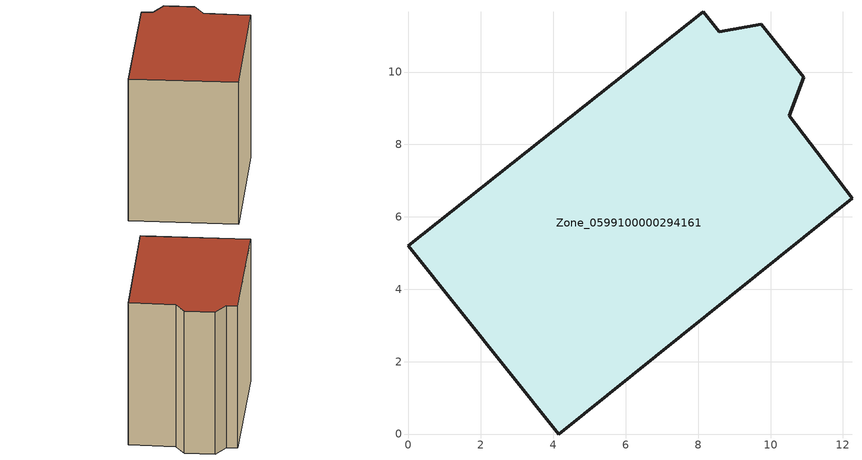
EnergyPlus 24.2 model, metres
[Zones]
Zone_0599100000294161
 floor ground (C_G): 10.52,8.79 12.25,6.52 4.15,0 0,5.2 8.14,11.66 8.59,11.12 9.75,11.32 10.92,9.85 z0
 wall outside (C_F): 0,5.2 4.15,0 12.25,6.52 10.52,8.79 10.92,9.85 9.75,11.32 8.59,11.12 8.14,11.66 0,5.2 z0:9.23
 roof outside (C_R): 8.59,11.12 8.14,11.66 0,5.2 4.15,0 12.25,6.52 10.52,8.79 10.92,9.85 9.75,11.32 z9.23
[BUILDING]
Pand.0599100000294161: North Axis=0; Terrain=City; Loads Convergence Tolerance Value=0.04; Temperature Convergence Tolerance Value=0.4; Solar Distribution=FullExterior; Maximum Number of Warmup Days=25; Minimum Number of Warmup Days=1
[Site:Location]
Rotterdam.The.Hague.AP_ZH_NLD Design_Conditions: Latitude=51.96; Longitude=4.45; Time Zone=1; Elevation=-4.5
[SITE:GROUNDTEMPERATURE:BUILDINGSURFACE]
18, 18, 18, 18, 18, 18, 18, 18, 18, 18, 18, 18
[MATERIAL] Thermal Absorptance=0.9; Solar Absorptance=0.7; Visible Absorptance=0.7
Name | Roughness | Thickness | Conductivity | Density | Specific Heat
G.D.1965 | MediumSmooth | 0.15 | 1 | 540 | 1210
F.D.1965 | Rough | 0.3 | 0.857143 | 1920 | 840
R.D.1965 | MediumRough | 0.2 | 0.08 | 1500 | 1000
[CONSTRUCTION]
C_G: G.D.1965
C_F: F.D.1965
C_R: R.D.1965
[ZONE]
Zone_0599100000294161: Type=1; Multiplier=1; Ceiling Height=Autocalculate; Volume=Autocalculate; Floor Area=autocalculate; Part of Total Floor Area=Yes
[ZONEINFILTRATION:DESIGNFLOWRATE]
Infil_Zone_0599100000294161: Zone or ZoneList or Space or SpaceList=Zone_0599100000294161; Schedule=AlwaysOn; Design Flow Rate Calculation Method=Flow/Area; Flow Rate per Floor Area=0.0042; Constant Term Coefficient=1; Temperature Term Coefficient=0; Velocity Term Coefficient=0; Velocity Squared Term Coefficient=0
[HVACTEMPLATE:ZONE:IDEALLOADSAIRSYSTEM]
Zone_0599100000294161: Maximum Heating Supply Air Temperature=50; Minimum Cooling Supply Air Temperature=13; Maximum Heating Supply Air Humidity Ratio=0.0156; Minimum Cooling Supply Air Humidity Ratio=0.0077; Heating Limit=NoLimit; Cooling Limit=NoLimit; Dehumidification Control Type=ConstantSensibleHeatRatio; Cooling Sensible Heat Ratio=0.7; Dehumidification Setpoint=60; Humidification Control Type=None; Humidification Setpoint=30; Outdoor Air Method=None; Outdoor Air Flow Rate per Person=0.00944; Outdoor Air Flow Rate per Zone Floor Area=0; Outdoor Air Flow Rate per Zone=0; Demand Controlled Ventilation Type=None; Outdoor Air Economizer Type=NoEconomizer; Heat Recovery Type=None; Sensible Heat Recovery Effectiveness=0.7; Latent Heat Recovery Effectiveness=0.65
[ZONECONTROL:THERMOSTAT]
ThermostatControl_Zone_0599100000294161: Zone or ZoneList=Zone_0599100000294161; Control Type Schedule=DualSetpointControlType; Control 1=Thermostat_Zone_0599100000294161; Temperature Difference Between Cutout And Setpoint=0
[THERMOSTATSETPOINT:DUALSETPOINT]
Thermostat_Zone_0599100000294161: Heating Setpoint Temperature Schedule=HeatingSetpoint_Zone_0599100000294161; Cooling Setpoint Temperature Schedule=CoolingSetpoint_Zone_0599100000294161
[SCHEDULE:COMPACT]
HeatingSetpoint_Zone_0599100000294161: Through: 12/31, For: AllDays, Until: 24:00, 21
CoolingSetpoint_Zone_0599100000294161: Through: 12/31, For: AllDays, Until: 24:00, 24
DualSetpointControlType: Through: 12/31, For: AllDays, Until: 24:00, 4
AlwaysOn: Through: 12/31, For: AllDays, Until: 24:00, 1
